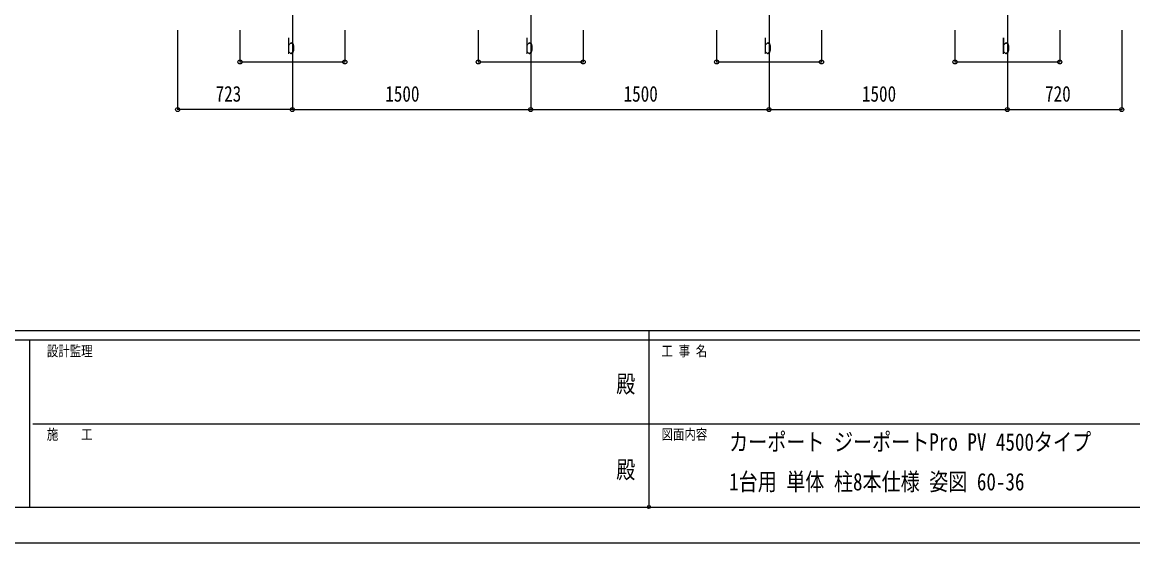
# Model space of a CAD drawing. Units: millimetres, scale not verified. Extents: x -12615 to 12615, y -8910 to 8910.
# Drawn here: x -3960 to 3030, y -8910 to -5632 of the extents above; entities that cross this region are included whole.
import ezdxf
from ezdxf.enums import TextEntityAlignment as Align

# ---------------------------------------------------------------- set-up
doc = ezdxf.new("R2010")
doc.units = ezdxf.units.MM
doc.header["$LTSCALE"] = 40
doc.header["$PDMODE"] = 32
doc.header["$PDSIZE"] = 20
for name, color, linetype in [('0-2_USER1', 3, 'Continuous'), ('0-3_YKK_12', 2, 'Continuous'), ('0-6_YKK_D', 6, 'Continuous'), ('0-7_YKK_ZWAK', 7, 'Continuous')]:
    doc.layers.add(name, color=color, linetype=linetype)
doc.styles.add('ＭＳ ゴシック', font='')
doc.styles.get('ＭＳ ゴシック').set_extended_font_data('MS Gothic')

msp = doc.modelspace()

# ---------------------------------------------------------------- linework, layer by layer
at = {"layer": '0-3_YKK_12'}
for p, q in [((-2259.22, -5332.18), (-2259.22, -5832.18)), ((-759.22, -5332.18), (-759.22, -5832.18)), ((740.78, -5332.18), (740.78, -5832.18)), ((2240.78, -5332.18), (2240.78, -5832.18))]:
    msp.add_line(p, q, dxfattribs=at)
at = {"layer": '0-6_YKK_D'}
for p, q in [((-2981.82, -5682.18), (-2981.82, -6183.18)), ((-2589.22, -5682.18), (-2589.22, -5883.18)), ((-1929.22, -5682.18), (-1929.22, -5883.18)), ((-1089.22, -5682.18), (-1089.22, -5883.18)), ((-429.22, -5682.18), (-429.22, -5883.18)), ((410.78, -5682.18), (410.78, -5883.18)), ((1070.78, -5682.18), (1070.78, -5883.18)), ((1910.78, -5682.18), (1910.78, -5883.18)), ((2570.78, -5682.18), (2570.78, -5883.18)), ((2960.29, -5682.18), (2960.29, -6183.18)), ((-2259.22, -5833.18), (-2259.22, -6183.18)), ((-2259.22, -5833.18), (-2259.22, -6183.18)), ((-759.22, -5833.18), (-759.22, -6183.18)), ((-759.22, -5833.18), (-759.22, -6183.18)), ((740.78, -5833.18), (740.78, -6183.18)), ((740.78, -5833.18), (740.78, -6183.18)), ((2240.78, -5833.18), (2240.78, -6183.18)), ((2240.78, -5833.18), (2240.78, -6183.18)), ((-2589.22, -5882.18), (-1929.22, -5882.18)), ((-1089.22, -5882.18), (-429.22, -5882.18)), ((410.78, -5882.18), (1070.78, -5882.18)), ((1910.78, -5882.18), (2570.78, -5882.18)), ((-2259.22, -6182.18), (-2981.82, -6182.18)), ((-2259.22, -6182.18), (-759.22, -6182.18)), ((-759.22, -6182.18), (740.78, -6182.18)), ((740.78, -6182.18), (2240.78, -6182.18)), ((2240.78, -6182.18), (2960.29, -6182.18))]:
    msp.add_line(p, q, dxfattribs=at)
for centre in [(-2589.22, -5882.18), (-1929.22, -5882.18), (-1089.22, -5882.18), (-429.22, -5882.18), (410.78, -5882.18), (1070.78, -5882.18), (1910.78, -5882.18), (2570.78, -5882.18), (-2981.82, -6182.18), (-2259.22, -6182.18), (-2259.22, -6182.18), (-759.22, -6182.18), (-759.22, -6182.18), (740.78, -6182.18), (740.78, -6182.18), (2240.78, -6182.18), (2240.78, -6182.18), (2960.29, -6182.18)]:
    msp.add_circle(centre, 12.75, dxfattribs=at)
at = {"layer": '0-7_YKK_ZWAK'}
for p, q in [((11685.06, -7575), (-11714.94, -7575)), ((-14.94, -7575), (-14.94, -8685)), ((-3914.94, -7635), (-11714.94, -7635)), ((-3914.94, -7635), (-3914.94, -8685)), ((-14.94, -7635), (-3914.94, -7635)), ((3885.06, -7635), (-14.94, -7635)), ((-3892.44, -8160), (-14.94, -8160)), ((-14.94, -8160), (3885.06, -8160)), ((-11714.94, -8685), (-3914.94, -8685)), ((-3914.94, -8685), (-14.94, -8685)), ((-14.94, -8685), (3885.06, -8685))]:
    msp.add_line(p, q, dxfattribs=at)
msp.add_lwpolyline([(-12615, -8910), (12615, -8910), (12615, 8910), (-12615, 8910)], close=True, dxfattribs=at)
msp.add_point((-14.94, -8685), dxfattribs=at)

# ---------------------------------------------------------------- texts
at = {"layer": '0-2_USER1', "style": 'ＭＳ ゴシック', "width": 0.8}
for s, p in [('カーポート ジーポートPro PV 4500タイプ\u3000', (489.47, -8363.23)), ('1台用 単体 柱8本仕様 姿図 60-36', (489.47, -8613.23))]:
    msp.add_text(s, height=110, dxfattribs=at).set_placement(p, align=Align.BOTTOM_LEFT)
at = {"layer": '0-6_YKK_D', "style": 'ＭＳ ゴシック', "width": 0.8}
for s, p in [('b', (-2295.22, -5862.18)), ('b', (-795.22, -5862.18)), ('b', (704.78, -5862.18)), ('b', (2204.78, -5862.18)), ('723', (-2742.92, -6162.18)), ('1500', (-1674.82, -6162.18)), ('1500', (-174.82, -6162.18)), ('1500', (1325.18, -6162.18)), ('720', (2478.14, -6162.18))]:
    msp.add_text(s, height=98.97, dxfattribs=at).set_placement(p, align=Align.BOTTOM_LEFT)
at = {"layer": '0-7_YKK_ZWAK', "style": 'ＭＳ ゴシック', "width": 0.8}
for s, height, p in [('設計監理', 65.98, (-3804.94, -7755)), ('工 事 名', 65.98, (63.81, -7755)), ('殿', 110, (-221, -7997.5)), ('施\u3000\u3000工', 65.98, (-3804.94, -8280)), ('図面内容', 65.98, (63.81, -8280)), ('殿', 110, (-221, -8537.5))]:
    msp.add_text(s, height=height, dxfattribs=at).set_placement(p, align=Align.BOTTOM_LEFT)

doc.saveas('drawing.dxf')
